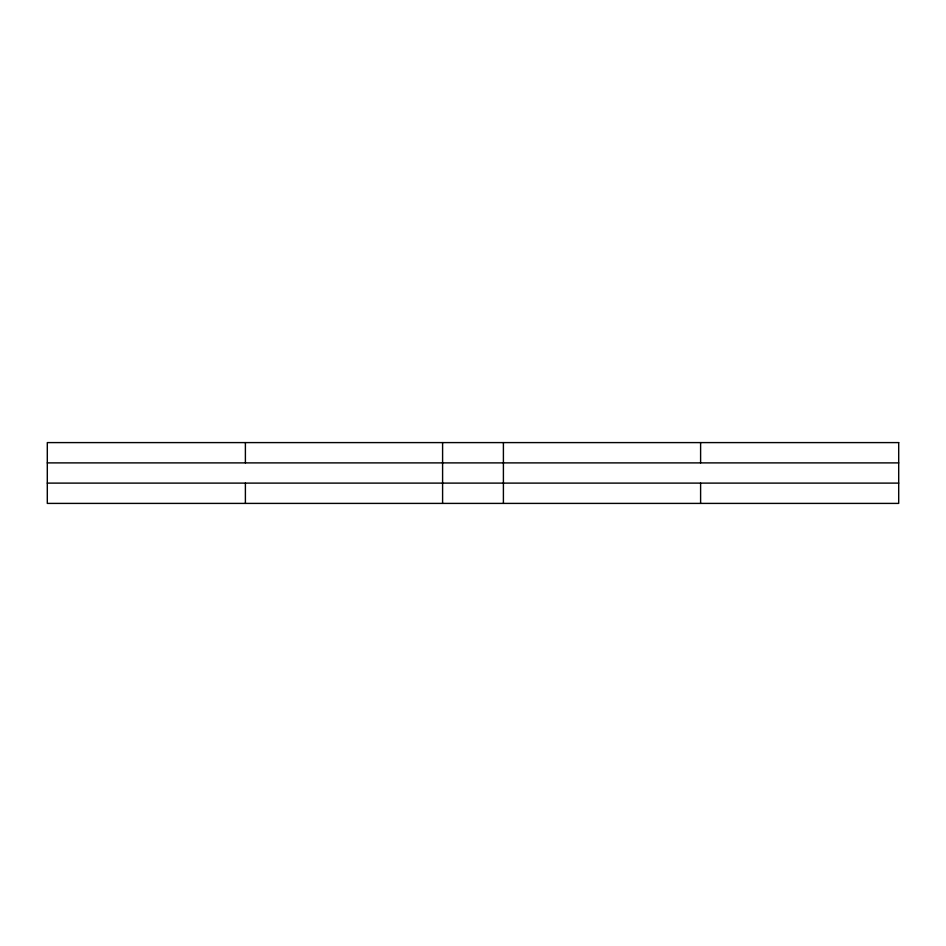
<?xml version="1.0" encoding="UTF-8"?>
<svg xmlns="http://www.w3.org/2000/svg" width="946" height="946" viewBox="0 0 946 946"><rect width="100%" height="100%" fill="white"/><g stroke="black" fill="none" stroke-linecap="round" stroke-linejoin="round"><path stroke-width="1.42" d="M47.3 462.89L898.7 462.89M47.3 483.11L898.7 483.11M700.608 442.598L700.608 462.866M700.608 483.134L700.608 503.402M503.402 442.598L503.402 503.402M442.598 442.598L442.598 503.402M245.392 442.598L245.392 462.866M245.392 483.134L245.392 503.402M898.7 442.598L47.3 442.598L47.3 503.402L898.7 503.402L898.7 442.598"/></g></svg>
